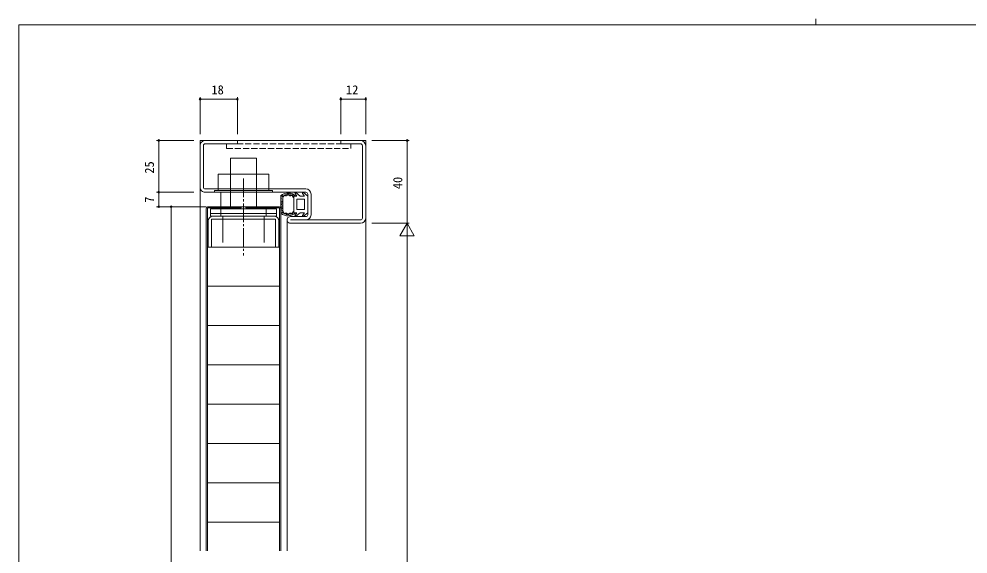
# Model space of a CAD drawing. Units: millimetres on the paper. Extents: x -397 to 397, y -282 to 282.
# Drawn here: x -393.9 to 64.6, y 23.4 to 282.1 of the extents above; entities that cross this region are included whole.
import ezdxf
from ezdxf.enums import TextEntityAlignment as Align

# ---------------------------------------------------------------- set-up
doc = ezdxf.new("R2010")
doc.units = ezdxf.units.MM
doc.linetypes.add('CHAIN2', pattern=[12, 9, -1, 1, -1])
doc.linetypes.add('DASHED3', pattern=[4, 3, -1])
for name, color, linetype, lineweight in [('0-1_USER1', 4, 'Continuous', 9), ('0-2_YKK_ZWAK', 2, 'Continuous', 9), ('0-3_YKK_11', 6, 'Continuous', 9), ('0-4_YKK_12', 7, 'Continuous', 9), ('0-6_YKK_D', 7, 'Continuous', 9)]:
    doc.layers.add(name, color=color, linetype=linetype, lineweight=lineweight)
doc.styles.add('ＭＳ ゴシック', font='')
doc.styles.get('ＭＳ ゴシック').set_extended_font_data('MS Gothic')

msp = doc.modelspace()

# ---------------------------------------------------------------- linework, layer by layer
at = {"layer": '0-1_USER1'}
for p, q in [((-279.158, 214.813), (-279.158, 191.314)), ((-273.208, 207.014), (-297.608, 207.014)), ((-297.608, 207.014), (-297.608, 199.114)), ((-273.208, 207.014), (-273.208, 199.114)), ((-299.408, 198.314), (-299.408, 199.114)), ((-271.408, 199.114), (-299.408, 199.114)), ((-271.408, 198.314), (-299.408, 198.314)), ((-271.408, 198.314), (-271.408, 199.114)), ((-265.49, 197.02), (-265.49, 197.22)), ((-264.774, 197.223), (-264.774, 197.423)), ((-264.357, 197.247), (-264.357, 197.447)), ((-264.213, 197.545), (-264.213, 197.745)), ((-263.677, 197.581), (-263.677, 197.781)), ((-263.533, 197.378), (-263.533, 197.578)), ((-263.032, 196.972), (-263.032, 197.172)), ((-262.925, 197.533), (-262.925, 197.733)), ((-262.511, 197.176), (-262.511, 197.376)), ((-261.948, 197.117), (-261.948, 197.317)), ((-259.627, 196.414), (-260.529, 197.761)), ((-258.008, 196.414), (-260.087, 198.158)), ((-256.027, 196.414), (-256.929, 197.761)), ((-254.408, 196.414), (-256.487, 198.158)), ((-267.408, 196.657), (-267.408, 188.171)), ((-267.374, 196.018), (-267.374, 196.218)), ((-267.112, 196.447), (-267.112, 196.647)), ((-267.018, 193.014), (-267.018, 193.214)), ((-267, 195.337), (-267, 195.537)), ((-266.928, 194.426), (-266.928, 194.626)), ((-266.875, 193.836), (-266.875, 194.036)), ((-266.732, 193.407), (-266.732, 193.607)), ((-266.714, 196.142), (-266.714, 196.342)), ((-266.678, 192.728), (-266.678, 192.928)), ((-266.611, 196.328), (-266.611, 196.528)), ((-266.535, 194.497), (-266.535, 194.697)), ((-266.504, 196.746), (-266.504, 196.946)), ((-266.408, 188.894), (-266.408, 195.933)), ((-266.265, 196.209), (-266.265, 196.409)), ((-266.027, 196.615), (-266.027, 196.815)), ((-265.108, 196.805), (-265.108, 197.005)), ((-261.772, 196.636), (-261.772, 196.836)), ((-261.444, 196.343), (-261.444, 196.543)), ((-261.108, 196.414), (-261.108, 192.414)), ((-259.627, 196.414), (-261.108, 196.414)), ((-261.069, 196.695), (-261.069, 196.895)), ((-259.608, 189.914), (-259.608, 194.914)), ((-256.027, 196.414), (-258.008, 196.414)), ((-254.408, 196.414), (-254.408, 188.414)), ((-303.408, 24.864), (-303.408, 190.314)), ((-302.808, 190.714), (-302.808, 24.864)), ((-302.408, 191.314), (-286.508, 191.314)), ((-274.408, 191.314), (-296.408, 191.314)), ((-296.408, 186.814), (-296.408, 191.314)), ((-268.408, 191.314), (-284.308, 191.314)), ((-274.408, 186.814), (-274.408, 191.314)), ((-268.008, 190.714), (-268.008, 24.864)), ((-267.408, 24.864), (-267.408, 190.314)), ((-267.255, 188.431), (-267.255, 188.631)), ((-267.107, 189.94), (-267.107, 190.14)), ((-267.089, 192.281), (-267.089, 192.481)), ((-267.053, 191.012), (-267.053, 191.212)), ((-266.91, 191.28), (-266.91, 191.48)), ((-266.91, 189.207), (-266.91, 189.407)), ((-266.839, 190.208), (-266.839, 190.408)), ((-266.821, 190.655), (-266.821, 190.855)), ((-266.706, 188.527), (-266.706, 188.727)), ((-266.678, 191.942), (-266.678, 192.142)), ((-266.624, 189.493), (-266.624, 189.693)), ((-266.623, 188.181), (-266.623, 188.381)), ((-266.325, 188.372), (-266.325, 188.572)), ((-265.883, 187.847), (-265.883, 188.047)), ((-265.418, 187.907), (-265.418, 188.107)), ((-265.18, 187.871), (-265.18, 188.071)), ((-263.104, 187.895), (-263.104, 188.095)), ((-261.174, 188.097), (-261.174, 188.297)), ((-261.108, 188.414), (-261.108, 192.414)), ((-259.627, 188.414), (-261.108, 188.414)), ((-259.627, 188.414), (-260.529, 187.066)), ((-258.008, 188.414), (-260.087, 186.67)), ((-255.908, 189.914), (-259.608, 189.914)), ((-256.027, 188.414), (-258.008, 188.414)), ((-256.027, 188.414), (-256.929, 187.066)), ((-254.408, 188.414), (-256.487, 186.67)), ((-296.408, 186.814), (-274.408, 186.814)), ((-295.408, 186.814), (-295.408, 174.017)), ((-275.408, 186.814), (-275.408, 174.017)), ((-265.406, 187.632), (-265.406, 187.832)), ((-264.81, 187.465), (-264.81, 187.665)), ((-264.679, 187.74), (-264.679, 187.94)), ((-264.416, 187.334), (-264.416, 187.534)), ((-264.225, 187.537), (-264.225, 187.737)), ((-263.653, 187.322), (-263.653, 187.522)), ((-263.629, 187.501), (-263.629, 187.701)), ((-263.021, 187.131), (-263.021, 187.331)), ((-262.937, 187.668), (-262.937, 187.868)), ((-262.605, 187.663), (-262.605, 187.863)), ((-262.183, 187.71), (-262.183, 187.91)), ((-261.796, 187.768), (-261.796, 187.968)), ((-302.808, 171.814), (-268.008, 171.814)), ((-302.808, 152.814), (-268.008, 152.814)), ((-302.808, 133.814), (-268.008, 133.814)), ((-302.808, 114.814), (-268.008, 114.814)), ((-302.808, 95.814), (-268.008, 95.814)), ((-302.808, 76.814), (-268.008, 76.814)), ((-302.808, 57.814), (-268.008, 57.814)), ((-302.808, 38.814), (-268.008, 38.814))]:
    msp.add_line(p, q, dxfattribs=at)
at = {"layer": '0-1_USER1', "linetype": 'CHAIN2'}
msp.add_line((-285.408, 204.902), (-285.408, 167.716), dxfattribs=at)
at = {"layer": '0-1_USER1', "linetype": 'DASHED3'}
msp.add_lwpolyline([(-293.658, 219.414), (-233.658, 219.414), (-233.658, 221.714), (-293.658, 221.714)], close=True, dxfattribs=at)
at = {"layer": '0-1_USER1'}
for points in [[(-279.158, 214.813), (-291.658, 214.813), (-291.658, 191.314)], [(-266.026, 196.331), (-266.063, 196.264), (-266.103, 196.199), (-266.145, 196.137), (-266.191, 196.081), (-266.242, 196.031), (-266.297, 195.989), (-266.305, 195.984), (-266.312, 195.98), (-266.32, 195.976), (-266.328, 195.971), (-266.336, 195.967), (-266.343, 195.963), (-266.351, 195.959), (-266.359, 195.955), (-266.367, 195.951), (-266.376, 195.948), (-266.384, 195.944), (-266.392, 195.94), (-266.4, 195.937), (-266.408, 195.933)], [(-263.741, 197.067), (-263.797, 197.092), (-263.853, 197.108), (-263.908, 197.114), (-263.964, 197.107), (-264.019, 197.089), (-264.075, 197.062), (-264.131, 197.028), (-264.187, 196.987), (-264.244, 196.942), (-264.303, 196.895), (-264.362, 196.847), (-264.422, 196.799), (-264.484, 196.754), (-264.547, 196.713), (-264.612, 196.678), (-264.678, 196.65), (-264.747, 196.631), (-264.818, 196.623), (-264.89, 196.624), (-264.964, 196.632), (-265.038, 196.646), (-265.112, 196.665), (-265.186, 196.686), (-265.26, 196.708), (-265.332, 196.73), (-265.402, 196.749), (-265.469, 196.765), (-265.534, 196.775), (-265.596, 196.778), (-265.653, 196.772), (-265.707, 196.756), (-265.756, 196.729), (-265.8, 196.691), (-265.842, 196.644), (-265.88, 196.59), (-265.918, 196.53), (-265.954, 196.466), (-265.989, 196.399), (-266.026, 196.331)], [(-261.519, 195.989), (-261.554, 196.066), (-261.589, 196.141), (-261.624, 196.216), (-261.66, 196.288), (-261.697, 196.358), (-261.735, 196.425), (-261.775, 196.487), (-261.816, 196.545), (-261.859, 196.597), (-261.904, 196.644), (-261.951, 196.684), (-262.001, 196.716), (-262.054, 196.74), (-262.11, 196.756), (-262.168, 196.763), (-262.23, 196.761), (-262.295, 196.753), (-262.361, 196.74), (-262.43, 196.723), (-262.499, 196.704), (-262.571, 196.684), (-262.642, 196.664), (-262.714, 196.646), (-262.787, 196.631), (-262.859, 196.621), (-262.93, 196.616), (-263, 196.619), (-263.069, 196.631), (-263.137, 196.653), (-263.202, 196.682), (-263.267, 196.719), (-263.329, 196.761), (-263.391, 196.807), (-263.452, 196.855), (-263.511, 196.903), (-263.57, 196.95), (-263.627, 196.994), (-263.684, 197.033), (-263.741, 197.067)], [(-255.908, 189.914), (-255.908, 194.914), (-259.608, 194.914)], [(-286.508, 191.314), (-286.508, 190.714), (-302.808, 190.714)], [(-284.308, 191.314), (-284.308, 190.714), (-268.008, 190.714)], [(-266.408, 188.894), (-266.4, 188.891), (-266.392, 188.887), (-266.384, 188.884), (-266.376, 188.88), (-266.367, 188.876), (-266.359, 188.872), (-266.351, 188.868), (-266.343, 188.864), (-266.336, 188.86), (-266.328, 188.856), (-266.32, 188.852), (-266.312, 188.848), (-266.305, 188.843), (-266.297, 188.838), (-266.242, 188.797), (-266.191, 188.747), (-266.145, 188.69), (-266.103, 188.629), (-266.063, 188.563), (-266.026, 188.496), (-265.989, 188.428), (-265.954, 188.362), (-265.918, 188.298), (-265.881, 188.238), (-265.842, 188.184), (-265.8, 188.137), (-265.756, 188.099), (-265.707, 188.072), (-265.653, 188.055), (-265.596, 188.05), (-265.534, 188.053), (-265.469, 188.063), (-265.402, 188.079), (-265.332, 188.098), (-265.26, 188.12), (-265.186, 188.142), (-265.112, 188.163), (-265.038, 188.182), (-264.964, 188.196)], [(-264.964, 188.196), (-264.89, 188.204), (-264.818, 188.205), (-264.747, 188.196), (-264.678, 188.178), (-264.612, 188.15), (-264.547, 188.115), (-264.484, 188.074), (-264.422, 188.029), (-264.362, 187.981), (-264.303, 187.933), (-264.244, 187.885), (-264.187, 187.841), (-264.131, 187.8), (-264.075, 187.765), (-264.019, 187.738), (-263.964, 187.721), (-263.908, 187.714), (-263.853, 187.719), (-263.797, 187.735), (-263.741, 187.761), (-263.684, 187.794), (-263.627, 187.834), (-263.57, 187.878), (-263.511, 187.925), (-263.452, 187.973), (-263.391, 188.021), (-263.329, 188.066), (-263.267, 188.108), (-263.202, 188.145), (-263.137, 188.175), (-263.069, 188.196), (-263, 188.208), (-262.93, 188.211), (-262.859, 188.207), (-262.787, 188.196), (-262.714, 188.182), (-262.642, 188.163), (-262.571, 188.144), (-262.5, 188.123)], [(-262.5, 188.123), (-262.43, 188.104), (-262.361, 188.087), (-262.295, 188.074), (-262.23, 188.066), (-262.168, 188.065), (-262.11, 188.072), (-262.054, 188.087), (-262.001, 188.112), (-261.951, 188.144), (-261.904, 188.184), (-261.859, 188.23), (-261.816, 188.283), (-261.775, 188.34), (-261.735, 188.403), (-261.697, 188.469), (-261.66, 188.539), (-261.624, 188.612), (-261.589, 188.686), (-261.554, 188.762), (-261.519, 188.838)]]:
    msp.add_lwpolyline(points, dxfattribs=at)
for centre, radius, start, end in [((-263.908, 192.414), 5.5, 46.65824, 129.51963), ((-260.28, 197.928), 0.3, 49.99756, 213.78886), ((-256.68, 197.928), 0.3, 49.99756, 213.78886), ((-263.908, 192.414), 4.3, 49.37051, 56.2499), ((-302.408, 190.314), 1, 90, 180), ((-268.408, 190.314), 1, 0, 90), ((-263.908, 192.414), 5.5, 230.48036, 313.34175), ((-263.908, 192.414), 4.3, 303.7499, 310.62928), ((-260.28, 186.899), 0.3, 146.21114, 310.00244), ((-256.68, 186.899), 0.3, 146.21114, 310.00244)]:
    msp.add_arc(centre, radius, start, end, dxfattribs=at)
at = {"layer": '0-2_YKK_ZWAK'}
for p, q in [((-306.408, 223.314), (-226.408, 223.314)), ((-306.408, 223.314), (-306.408, 24.864)), ((-226.408, 223.314), (-226.408, 24.864)), ((-296.408, 198.314), (-296.408, 191.314)), ((-264.408, 184.914), (-264.408, 24.864))]:
    msp.add_line(p, q, dxfattribs=at)
at = {"layer": '0-3_YKK_11'}
for p, q in [((-306.408, 226.314), (-306.408, 244.314)), ((-306.408, 243.314), (-288.408, 243.314)), ((-288.408, 226.314), (-288.408, 244.314)), ((-238.408, 226.314), (-238.408, 244.314)), ((-238.408, 243.314), (-226.408, 243.314)), ((-226.408, 226.314), (-226.408, 244.314)), ((-309.408, 223.314), (-327.408, 223.314)), ((-326.408, 223.314), (-326.408, 198.314)), ((-223.408, 223.314), (-205.408, 223.314)), ((-206.408, 223.314), (-206.408, 183.314)), ((-309.408, 198.314), (-327.408, 198.314)), ((-309.408, 198.314), (-327.408, 198.314)), ((-326.408, 198.314), (-326.408, 191.314)), ((-309.408, 191.314), (-327.408, 191.314)), ((-303.408, 191.314), (-321.408, 191.314)), ((-320.408, 191.314), (-320.408, -175.686)), ((-223.408, 183.314), (-205.408, 183.314)), ((-223.408, 183.314), (-205.408, 183.314)), ((-206.408, 183.314), (-209.908, 177.252)), ((-206.408, 183.314), (-202.908, 177.252)), ((-206.408, 183.314), (-206.408, 171.189)), ((-209.908, 177.252), (-202.908, 177.252)), ((-206.408, 176.314), (-206.408, -159.686))]:
    msp.add_line(p, q, dxfattribs=at)
for centre in [(-306.408, 243.314), (-288.408, 243.314), (-238.408, 243.314), (-226.408, 243.314), (-326.408, 223.314), (-206.408, 223.314), (-326.408, 198.314), (-326.408, 198.314), (-326.408, 191.314), (-320.408, 191.314)]:
    msp.add_circle(centre, 0.425, dxfattribs=at)
at = {"layer": '0-4_YKK_12'}
for p, q in [((-306.408, 200.814), (-306.408, 220.814)), ((-304.808, 220.814), (-304.808, 200.814)), ((-228.008, 185.814), (-228.008, 220.814)), ((-226.408, 220.814), (-226.408, 185.814)), ((-303.908, 199.914), (-255.308, 199.914)), ((-255.308, 198.314), (-303.908, 198.314)), ((-254.408, 187.414), (-254.408, 197.414)), ((-252.808, 197.414), (-252.808, 187.414)), ((-270.808, 186.814), (-300.008, 186.814)), ((-262.808, 186.514), (-255.308, 186.514)), ((-262.808, 184.914), (-228.908, 184.914)), ((-228.908, 183.314), (-262.808, 183.314))]:
    msp.add_line(p, q, dxfattribs=at)
for points in [[(-303.908, 223.314), (-288.408, 223.314), (-288.408, 221.714), (-303.908, 221.714)], [(-228.908, 221.714), (-238.408, 221.714), (-238.408, 223.314), (-228.908, 223.314)], [(-302.508, 184.314), (-302.508, 171.814), (-300.908, 171.814), (-300.908, 185.214)], [(-300.908, 185.214), (-269.908, 185.214), (-269.908, 171.814), (-268.308, 171.814), (-268.308, 184.314)]]:
    msp.add_lwpolyline(points, dxfattribs=at)
for points in [[(-269.508, 190.314), (-301.308, 190.314), (-301.308, 188.014), (-269.508, 188.014)], [(-301.308, 188.014), (-269.508, 188.014), (-269.508, 186.814), (-301.308, 186.814)]]:
    msp.add_lwpolyline(points, close=True, dxfattribs=at)
for centre, radius, start, end in [((-303.908, 220.814), 2.5, 89.99998, 180.00002), ((-303.908, 220.814), 0.9, 89.99998, 180.00002), ((-228.908, 220.814), 2.5, 360, 89.99998), ((-228.908, 220.814), 0.9, 360, 89.99998), ((-303.908, 200.814), 2.5, 179.99967, 270), ((-303.908, 200.814), 0.9, 180.00002, 270), ((-255.308, 197.414), 2.5, 360, 89.99998), ((-255.308, 197.414), 0.9, 360, 89.99998), ((-300.008, 184.314), 2.5, 90.00001, 179.99999), ((-270.808, 184.314), 2.5, 0.00001, 89.99999), ((-262.808, 184.914), 1.6, 89.99946, 270), ((-255.308, 187.414), 0.9, 270.00099, 360), ((-255.308, 187.414), 2.5, 270, 360), ((-228.908, 185.814), 0.9, 270, 360), ((-228.908, 185.814), 2.5, 270, 360)]:
    msp.add_arc(centre, radius, start, end, dxfattribs=at)
at = {"layer": '0-6_YKK_D'}
for p, q in [((-8.894, 282.1), (-8.894, 279.3)), ((376.092, 279.3), (-393.908, 279.3)), ((-393.908, -245.7), (-393.908, 279.3))]:
    msp.add_line(p, q, dxfattribs=at)

# ---------------------------------------------------------------- texts
at = {"layer": '0-3_YKK_11', "style": 'ＭＳ ゴシック'}
for s, p in [('18', (-300.928, 244.314)), ('12', (-235.928, 244.314))]:
    msp.add_text(s, height=4.399, dxfattribs=at).set_placement(p, align=Align.BOTTOM_LEFT)
for s, p in [('25', (-327.408, 207.294)), ('40', (-207.408, 199.794)), ('7', (-327.408, 193.214))]:
    msp.add_text(s, height=4.399, rotation=90, dxfattribs=at).set_placement(p, align=Align.BOTTOM_LEFT)

doc.saveas('drawing.dxf')
